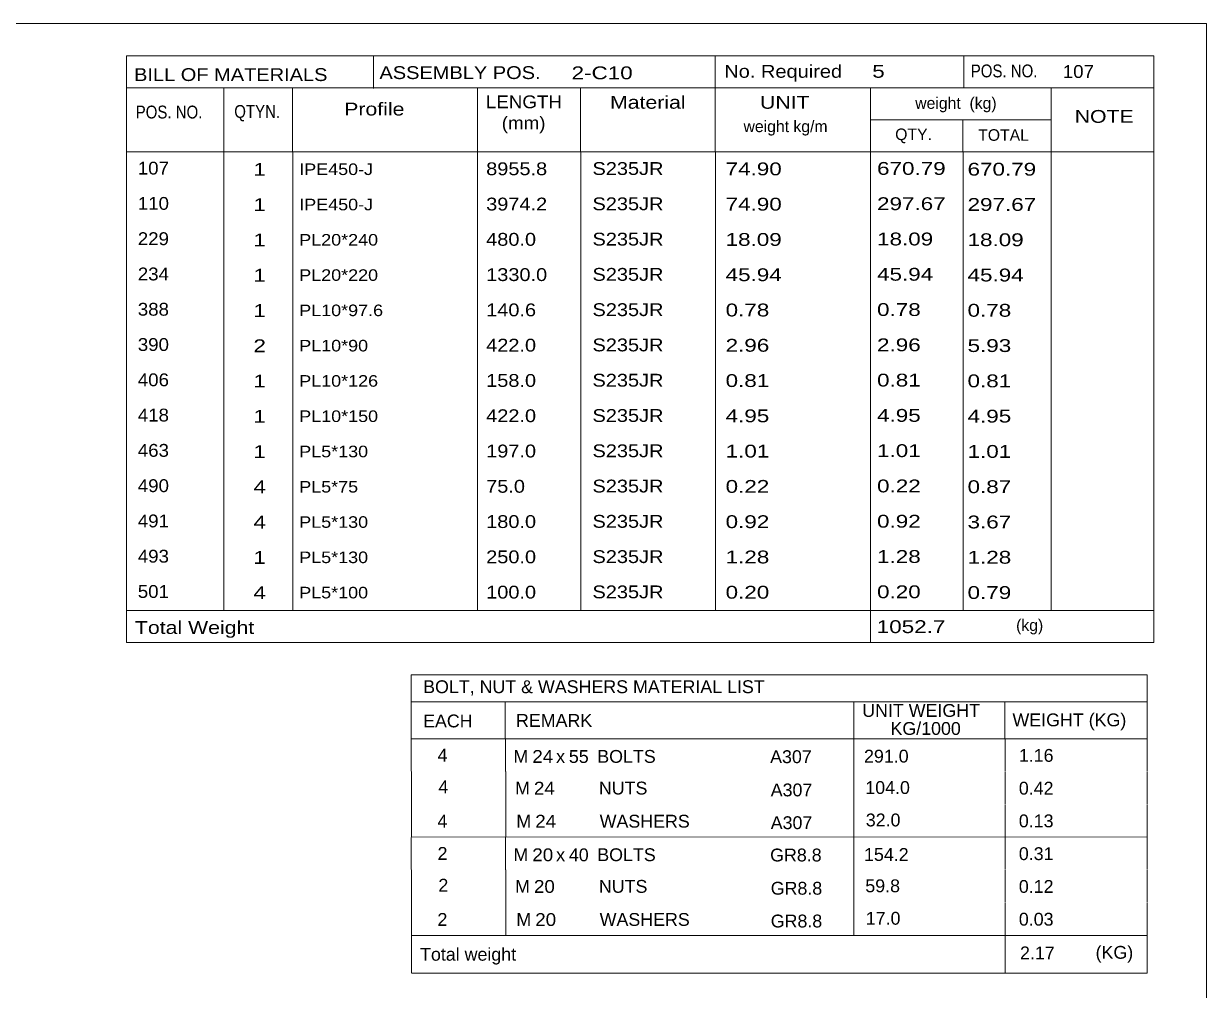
# Model space of a CAD drawing. Header units: millimetres. Extents: x 2 to 579, y 1 to 825.
# Drawn here: x 376.3 to 579, y 659.2 to 825 of the extents above; entities that cross this region are included whole.
import ezdxf

# ---------------------------------------------------------------- set-up
doc = ezdxf.new("R2010")
doc.units = ezdxf.units.MM
doc.linetypes.add('XKITLINE00', pattern=[0])
doc.layers.add('DrawingSheet', color=5, linetype='Continuous', lineweight=0)
doc.layers.add('OtherObjectType', color=7, linetype='Continuous', lineweight=0)
doc.styles.add('ARIAL_NARROW', font='ARIALN.TTF')

# ---------------------------------------------------------------- blocks, each defined once
blk = doc.blocks.new('*A120')
at = {"layer": 'DrawingSheet', "color": 5, "linetype": 'XKITLINE00', "lineweight": 0}
for p, q in [((579, 825), (5, 825)), ((579, 5), (579, 825))]:
    blk.add_line(p, q, dxfattribs=at)
blk = doc.blocks.new('*A121')
at = {"layer": 'OtherObjectType', "color": 7, "linetype": 'XKITLINE00', "lineweight": 0}
for p, q in [((442.76, 713.35), (442.75, 702.35)), ((442.76, 713.35), (568.88, 713.35)), ((568.88, 713.35), (568.88, 702.35)), ((442.75, 708.7), (568.88, 708.7)), ((458.87, 708.71), (458.87, 702.35)), ((518.57, 708.71), (518.57, 702.35)), ((544.47, 708.69), (544.47, 702.35)), ((442.76, 702.32), (442.76, 696.82)), ((442.77, 702.35), (568.88, 702.35)), ((458.92, 702.35), (458.92, 696.73)), ((518.57, 702.35), (518.57, 696.73)), ((544.5, 702.35), (544.5, 696.85)), ((568.88, 702.35), (568.88, 696.85)), ((442.79, 696.73), (442.79, 691.12)), ((458.95, 696.73), (458.95, 691.11)), ((518.57, 696.73), (518.57, 691.11)), ((544.5, 696.73), (544.5, 691.23)), ((568.88, 696.73), (568.88, 691.23)), ((458.95, 691.11), (458.95, 685.49)), ((518.57, 691.11), (518.57, 685.49)), ((544.5, 691.11), (544.5, 685.5)), ((568.88, 691.11), (568.88, 685.5)), ((442.79, 691.1), (442.79, 685.53)), ((568.88, 685.5), (442.75, 685.53)), ((442.76, 685.46), (442.76, 679.96)), ((458.92, 685.49), (458.92, 679.87)), ((518.57, 685.49), (518.57, 679.87)), ((544.5, 685.49), (544.5, 679.99)), ((568.88, 685.49), (568.88, 679.99)), ((442.79, 679.87), (442.79, 674.26)), ((458.95, 679.87), (458.95, 674.26)), ((518.57, 679.87), (518.57, 674.26)), ((544.5, 679.87), (544.5, 674.37)), ((568.88, 679.87), (568.88, 674.37)), ((442.79, 674.24), (442.79, 668.67)), ((458.95, 674.25), (458.95, 668.64)), ((518.57, 674.26), (518.57, 668.64)), ((544.5, 674.25), (544.5, 668.65)), ((568.88, 674.25), (568.88, 668.64)), ((568.88, 668.64), (442.75, 668.67)), ((442.78, 668.64), (442.78, 662.23)), ((442.85, 668.63), (568.87, 668.64)), ((544.5, 668.6), (544.5, 662.19)), ((568.87, 668.61), (568.87, 662.19)), ((442.77, 662.19), (568.87, 662.19))]:
    blk.add_line(p, q, dxfattribs=at)
at = {"layer": 'OtherObjectType', "color": 7, "style": 'ARIAL_NARROW'}
for s, width, p in [('BOLT, NUT & WASHERS MATERIAL LIST', 1.211571, (444.79, 710.19)), ('UNIT WEIGHT', 1.211571, (520.03, 706.12)), ('EACH', 1.211571, (444.78, 704.32)), ('REMARK', 1.211571, (460.7, 704.41)), (' KG/1000', 1.211571, (524.02, 703.03)), ('WEIGHT (KG)', 1.211571, (545.78, 704.5)), ('4', 1.211571, (447.26, 698.45)), ('M', 1.211571, (460.26, 698.25)), ('24', 1.275, (463.5, 698.23)), ('x', 1.211571, (467.58, 698.23)), ('55', 1.211571, (469.76, 698.22)), ('BOLTS', 1.211571, (474.63, 698.24)), ('A307', 1.211571, (504.25, 698.19)), ('291.0', 1.211571, (520.34, 698.28)), ('1.16', 1.211571, (546.87, 698.41)), ('4', 1.211571, (447.4, 693.01)), ('M', 1.211571, (460.54, 692.81)), ('24', 1.275, (463.78, 692.79)), ('NUTS', 1.211571, (474.91, 692.81)), ('A307', 1.211571, (504.35, 692.49)), ('104.0', 1.211571, (520.56, 692.9)), ('0.42', 1.211571, (546.87, 692.79)), ('4', 1.211571, (447.24, 687.14)), ('M', 1.211571, (460.76, 687.14)), ('24', 1.275, (464, 687.12)), ('WASHERS', 1.211571, (475.04, 687.13)), ('A307', 1.211571, (504.35, 686.87)), ('32.0', 1.211571, (520.64, 687.34)), ('0.13', 1.211571, (546.87, 687.18)), ('2', 1.211571, (447.26, 681.6)), ('M', 1.211571, (460.26, 681.39)), ('20', 1.275, (463.5, 681.37)), ('x', 1.211571, (467.58, 681.37)), ('40', 1.211571, (469.76, 681.36)), ('BOLTS', 1.211571, (474.63, 681.38)), ('GR8.8', 1.211571, (504.25, 681.33)), ('154.2', 1.211571, (520.34, 681.42)), ('0.31', 1.211571, (546.87, 681.56)), ('2', 1.211571, (447.4, 676.15)), ('M', 1.211571, (460.54, 675.96)), ('20', 1.275, (463.78, 675.94)), ('NUTS', 1.211571, (474.91, 675.95)), ('GR8.8', 1.211571, (504.35, 675.63)), ('59.8', 1.211571, (520.56, 676.05)), ('0.12', 1.211571, (546.87, 675.94)), ('2', 1.211571, (447.24, 670.28)), ('M', 1.211571, (460.76, 670.28)), ('20', 1.275, (464, 670.26)), ('WASHERS', 1.211571, (475.04, 670.28)), ('GR8.8', 1.211571, (504.35, 670.01)), ('17.0', 1.211571, (520.64, 670.48)), ('0.03', 1.211571, (546.87, 670.32)), ('(KG)', 1.211571, (560.02, 664.64)), ('Total weight', 1.211571, (444.26, 664.31)), ('2.17', 1.211571, (547.07, 664.54))]:
    blk.add_text(s, height=2.2, dxfattribs=dict(at, width=width)).set_placement(p)
blk = doc.blocks.new('*A126')
at = {"layer": 'OtherObjectType', "color": 7, "linetype": 'XKITLINE00', "lineweight": 0}
for p, q in [((393.98, 819.5), (569.98, 819.5)), ((393.98, 819.5), (393.98, 808.5)), ((436.26, 819.42), (436.26, 813.87)), ((494.85, 814), (494.85, 819.5)), ((537.43, 813.96), (537.43, 819.42)), ((569.98, 814), (569.98, 819.5)), ((393.98, 814), (569.98, 814)), ((410.64, 814), (410.64, 803)), ((422.4, 813.98), (422.4, 803.03)), ((454.12, 813.99), (454.13, 803)), ((471.78, 813.98), (471.78, 803)), ((494.85, 813.98), (494.85, 803)), ((521.43, 814), (521.43, 803)), ((552.42, 814), (552.42, 803)), ((569.98, 814), (569.98, 808.5)), ((393.98, 808.5), (393.98, 803)), ((521.45, 808.52), (552.45, 808.52)), ((537.28, 808.52), (537.28, 803)), ((569.98, 808.5), (569.98, 803)), ((393.98, 803), (569.98, 803)), ((393.98, 803), (393.98, 796.95)), ((410.63, 803), (410.63, 796.95)), ((422.44, 802.99), (422.44, 796.95)), ((454.12, 803), (454.11, 796.95)), ((471.79, 803), (471.79, 796.95)), ((494.87, 803), (494.87, 796.95)), ((521.44, 803), (521.44, 796.95)), ((537.33, 802.95), (537.33, 796.95)), ((552.43, 803), (552.43, 796.95)), ((569.98, 803), (569.98, 796.95)), ((393.98, 796.95), (393.98, 790.9)), ((410.63, 796.95), (410.63, 790.9)), ((422.44, 796.94), (422.44, 790.9)), ((454.12, 796.95), (454.11, 790.9)), ((471.79, 796.95), (471.79, 790.9)), ((494.87, 796.95), (494.87, 790.9)), ((521.44, 796.95), (521.44, 790.9)), ((537.33, 796.9), (537.33, 790.9)), ((552.43, 796.95), (552.43, 790.9)), ((569.98, 796.95), (569.98, 790.9)), ((393.98, 790.9), (393.98, 784.85)), ((410.63, 790.9), (410.63, 784.85)), ((422.44, 790.89), (422.44, 784.85)), ((454.12, 790.9), (454.11, 784.85)), ((471.79, 790.9), (471.79, 784.85)), ((494.87, 790.9), (494.87, 784.85)), ((521.44, 790.9), (521.44, 784.85)), ((537.33, 790.85), (537.33, 784.85)), ((552.43, 790.9), (552.43, 784.85)), ((569.98, 790.9), (569.98, 784.85)), ((393.98, 784.85), (393.98, 778.8)), ((410.63, 784.85), (410.63, 778.8)), ((422.44, 784.84), (422.44, 778.8)), ((454.12, 784.85), (454.11, 778.8)), ((471.79, 784.85), (471.79, 778.8)), ((494.87, 784.85), (494.87, 778.8)), ((521.44, 784.85), (521.44, 778.8)), ((537.33, 784.8), (537.33, 778.8)), ((552.43, 784.85), (552.43, 778.8)), ((569.98, 784.85), (569.98, 778.8)), ((393.98, 778.8), (393.98, 772.75)), ((410.63, 778.8), (410.63, 772.75)), ((422.44, 778.79), (422.44, 772.75)), ((454.12, 778.8), (454.11, 772.75)), ((471.79, 778.8), (471.79, 772.75)), ((494.87, 778.8), (494.87, 772.75)), ((521.44, 778.8), (521.44, 772.75)), ((537.33, 778.75), (537.33, 772.75)), ((552.43, 778.8), (552.43, 772.75)), ((569.98, 778.8), (569.98, 772.75)), ((393.98, 772.75), (393.98, 766.7)), ((410.63, 772.75), (410.63, 766.7)), ((422.44, 772.74), (422.44, 766.7)), ((454.12, 772.75), (454.11, 766.7)), ((471.79, 772.75), (471.79, 766.7)), ((494.87, 772.75), (494.87, 766.7)), ((521.44, 772.75), (521.44, 766.7)), ((537.33, 772.7), (537.33, 766.7)), ((552.43, 772.75), (552.43, 766.7)), ((569.98, 772.75), (569.98, 766.7)), ((393.98, 766.7), (393.98, 760.65)), ((410.63, 766.7), (410.63, 760.65)), ((422.44, 766.69), (422.44, 760.65)), ((454.12, 766.7), (454.11, 760.65)), ((471.79, 766.7), (471.79, 760.65)), ((494.87, 766.7), (494.87, 760.65)), ((521.44, 766.7), (521.44, 760.65)), ((537.33, 766.65), (537.33, 760.65)), ((552.43, 766.7), (552.43, 760.65)), ((569.98, 766.7), (569.98, 760.65)), ((393.98, 760.65), (393.98, 754.6)), ((410.63, 760.65), (410.63, 754.6)), ((422.44, 760.64), (422.44, 754.6)), ((454.12, 760.65), (454.11, 754.6)), ((471.79, 760.65), (471.79, 754.6)), ((494.87, 760.65), (494.87, 754.6)), ((521.44, 760.65), (521.44, 754.6)), ((537.33, 760.6), (537.33, 754.6)), ((552.43, 760.65), (552.43, 754.6)), ((569.98, 760.65), (569.98, 754.6)), ((393.98, 754.6), (393.98, 748.55)), ((410.63, 754.6), (410.63, 748.55)), ((422.44, 754.59), (422.44, 748.55)), ((454.12, 754.6), (454.11, 748.55)), ((471.79, 754.6), (471.79, 748.55)), ((494.87, 754.6), (494.87, 748.55)), ((521.44, 754.6), (521.44, 748.55)), ((537.33, 754.55), (537.33, 748.55)), ((552.43, 754.6), (552.43, 748.55)), ((569.98, 754.6), (569.98, 748.55)), ((393.98, 748.55), (393.98, 742.5)), ((410.63, 748.55), (410.63, 742.5)), ((422.44, 748.54), (422.44, 742.5)), ((454.12, 748.55), (454.11, 742.5)), ((471.79, 748.55), (471.79, 742.5)), ((494.87, 748.55), (494.87, 742.5)), ((521.44, 748.55), (521.44, 742.5)), ((537.33, 748.5), (537.33, 742.5)), ((552.43, 748.55), (552.43, 742.5)), ((569.98, 748.55), (569.98, 742.5)), ((393.98, 742.5), (393.98, 736.45)), ((410.63, 742.5), (410.63, 736.45)), ((422.44, 742.49), (422.44, 736.45)), ((454.12, 742.5), (454.11, 736.45)), ((471.79, 742.5), (471.79, 736.45)), ((494.87, 742.5), (494.87, 736.45)), ((521.44, 742.5), (521.44, 736.45)), ((537.33, 742.45), (537.33, 736.45)), ((552.43, 742.5), (552.43, 736.45)), ((569.98, 742.5), (569.98, 736.45)), ((393.98, 736.45), (393.98, 730.4)), ((410.63, 736.45), (410.63, 730.4)), ((422.44, 736.44), (422.44, 730.4)), ((454.12, 736.45), (454.11, 730.4)), ((471.79, 736.45), (471.79, 730.4)), ((494.87, 736.45), (494.87, 730.4)), ((521.44, 736.45), (521.44, 730.4)), ((537.33, 736.4), (537.33, 730.4)), ((552.43, 736.45), (552.43, 730.4)), ((569.98, 736.45), (569.98, 730.4)), ((393.98, 730.4), (393.98, 724.35)), ((410.63, 730.4), (410.63, 724.35)), ((422.44, 730.39), (422.44, 724.35)), ((454.12, 730.4), (454.11, 724.35)), ((471.79, 730.4), (471.79, 724.35)), ((494.87, 730.4), (494.87, 724.35)), ((521.44, 730.4), (521.44, 724.35)), ((537.33, 730.35), (537.33, 724.35)), ((552.43, 730.4), (552.43, 724.35)), ((569.98, 730.4), (569.98, 724.35)), ((393.98, 724.35), (569.98, 724.35)), ((393.98, 724.35), (393.98, 718.85)), ((521.44, 724.35), (521.44, 718.85)), ((569.98, 724.35), (569.98, 718.85)), ((393.98, 718.85), (569.98, 718.85))]:
    blk.add_line(p, q, dxfattribs=at)
at = {"layer": 'OtherObjectType', "color": 7, "style": 'ARIAL_NARROW'}
for s, height, width, p in [('BILL OF MATERIALS', 2.2, 1.36, (395.25, 815.16)), ('ASSEMBLY POS.', 2.2, 1.36, (437.3, 815.5)), ('2-C10', 2.2, 1.525501, (470.23, 815.46)), ('No. Required', 2.2, 1.36, (496.39, 815.72)), ('5', 2.2, 1.525501, (521.75, 815.72)), ('POS. NO.', 2.2, 1.02, (538.63, 815.79)), ('107', 2.2, 1.270501, (554.4, 815.69)), ('LENGTH', 2.2, 1.275, (455.54, 810.49)), ('Material', 2.2, 1.445, (476.81, 810.41)), ('POS. NO.', 2.2, 1.02, (395.53, 808.74)), ('QTYN.', 2.2, 1.02, (412.42, 808.84)), ('Profile', 2.2, 1.445, (431.26, 809.25)), ('UNIT', 2.2, 1.445, (502.52, 810.4)), ('weight  (kg)', 1.98, 1.19, (529.11, 810.39)), ('(mm)', 2.2, 1.275, (458.26, 806.86)), ('NOTE', 2.2, 1.445, (556.44, 807.99)), ('weight kg/m', 1.98, 1.19, (499.69, 806.4)), ('QTY.', 1.98, 1.19, (525.68, 805.03)), ('TOTAL', 1.98, 1.19, (539.9, 804.91)), ('107', 2.2, 1.270501, (395.89, 799.12)), ('1', 2.2, 1.525501, (415.71, 798.91)), ('IPE450-J', 1.98, 1.355501, (423.56, 799.04)), ('8955.8', 2.2, 1.355501, (455.59, 799.01)), ('S235JR', 2.2, 1.355501, (473.81, 799.05)), ('74.90', 2.2, 1.525501, (496.62, 798.99)), ('670.79', 2.2, 1.525501, (522.57, 799.07)), ('670.79', 2.2, 1.525501, (538.08, 798.94)), ('110', 2.2, 1.270501, (395.89, 793.07)), ('1', 2.2, 1.525501, (415.71, 792.86)), ('IPE450-J', 1.98, 1.355501, (423.56, 792.99)), ('3974.2', 2.2, 1.355501, (455.59, 792.96)), ('S235JR', 2.2, 1.355501, (473.81, 793)), ('74.90', 2.2, 1.525501, (496.62, 792.94)), ('297.67', 2.2, 1.525501, (522.57, 793.02)), ('297.67', 2.2, 1.525501, (538.08, 792.89)), ('229', 2.2, 1.270501, (395.89, 787.02)), ('1', 2.2, 1.525501, (415.71, 786.81)), ('PL20*240', 1.98, 1.355501, (423.56, 786.94)), ('480.0', 2.2, 1.355501, (455.59, 786.91)), ('S235JR', 2.2, 1.355501, (473.81, 786.95)), ('18.09', 2.2, 1.525501, (496.62, 786.89)), ('18.09', 2.2, 1.525501, (522.57, 786.97)), ('18.09', 2.2, 1.525501, (538.08, 786.84)), ('234', 2.2, 1.270501, (395.89, 780.97)), ('1', 2.2, 1.525501, (415.71, 780.76)), ('PL20*220', 1.98, 1.355501, (423.56, 780.89)), ('1330.0', 2.2, 1.355501, (455.59, 780.86)), ('S235JR', 2.2, 1.355501, (473.81, 780.9)), ('45.94', 2.2, 1.525501, (496.62, 780.84)), ('45.94', 2.2, 1.525501, (522.57, 780.92)), ('45.94', 2.2, 1.525501, (538.08, 780.79)), ('388', 2.2, 1.270501, (395.89, 774.92)), ('1', 2.2, 1.525501, (415.71, 774.71)), ('PL10*97.6', 1.98, 1.355501, (423.56, 774.84)), ('140.6', 2.2, 1.355501, (455.59, 774.81)), ('S235JR', 2.2, 1.355501, (473.81, 774.85)), ('0.78', 2.2, 1.525501, (496.62, 774.79)), ('0.78', 2.2, 1.525501, (522.57, 774.87)), ('0.78', 2.2, 1.525501, (538.08, 774.74)), ('390', 2.2, 1.270501, (395.89, 768.87)), ('2', 2.2, 1.525501, (415.71, 768.66)), ('PL10*90', 1.98, 1.355501, (423.56, 768.79)), ('422.0', 2.2, 1.355501, (455.59, 768.76)), ('S235JR', 2.2, 1.355501, (473.81, 768.8)), ('2.96', 2.2, 1.525501, (496.62, 768.74)), ('2.96', 2.2, 1.525501, (522.57, 768.82)), ('5.93', 2.2, 1.525501, (538.08, 768.69)), ('406', 2.2, 1.270501, (395.89, 762.82)), ('1', 2.2, 1.525501, (415.71, 762.61)), ('PL10*126', 1.98, 1.355501, (423.56, 762.74)), ('158.0', 2.2, 1.355501, (455.59, 762.71)), ('S235JR', 2.2, 1.355501, (473.81, 762.75)), ('0.81', 2.2, 1.525501, (496.62, 762.69)), ('0.81', 2.2, 1.525501, (522.57, 762.77)), ('0.81', 2.2, 1.525501, (538.08, 762.64)), ('418', 2.2, 1.270501, (395.89, 756.77)), ('1', 2.2, 1.525501, (415.71, 756.56)), ('PL10*150', 1.98, 1.355501, (423.56, 756.69)), ('422.0', 2.2, 1.355501, (455.59, 756.66)), ('S235JR', 2.2, 1.355501, (473.81, 756.7)), ('4.95', 2.2, 1.525501, (496.62, 756.64)), ('4.95', 2.2, 1.525501, (522.57, 756.72)), ('4.95', 2.2, 1.525501, (538.08, 756.59)), ('463', 2.2, 1.270501, (395.89, 750.72)), ('1', 2.2, 1.525501, (415.71, 750.51)), ('PL5*130', 1.98, 1.355501, (423.56, 750.64)), ('197.0', 2.2, 1.355501, (455.59, 750.61)), ('S235JR', 2.2, 1.355501, (473.81, 750.65)), ('1.01', 2.2, 1.525501, (496.62, 750.59)), ('1.01', 2.2, 1.525501, (522.57, 750.67)), ('1.01', 2.2, 1.525501, (538.08, 750.54)), ('490', 2.2, 1.270501, (395.89, 744.67)), ('4', 2.2, 1.525501, (415.71, 744.46)), ('PL5*75', 1.98, 1.355501, (423.56, 744.59)), ('75.0', 2.2, 1.355501, (455.59, 744.56)), ('S235JR', 2.2, 1.355501, (473.81, 744.6)), ('0.22', 2.2, 1.525501, (496.62, 744.54)), ('0.22', 2.2, 1.525501, (522.57, 744.62)), ('0.87', 2.2, 1.525501, (538.08, 744.49)), ('491', 2.2, 1.270501, (395.89, 738.62)), ('4', 2.2, 1.525501, (415.71, 738.41)), ('PL5*130', 1.98, 1.355501, (423.56, 738.54)), ('180.0', 2.2, 1.355501, (455.59, 738.51)), ('S235JR', 2.2, 1.355501, (473.81, 738.55)), ('0.92', 2.2, 1.525501, (496.62, 738.49)), ('0.92', 2.2, 1.525501, (522.57, 738.57)), ('3.67', 2.2, 1.525501, (538.08, 738.44)), ('493', 2.2, 1.270501, (395.89, 732.57)), ('1', 2.2, 1.525501, (415.71, 732.36)), ('PL5*130', 1.98, 1.355501, (423.56, 732.49)), ('250.0', 2.2, 1.355501, (455.59, 732.46)), ('S235JR', 2.2, 1.355501, (473.81, 732.5)), ('1.28', 2.2, 1.525501, (496.62, 732.44)), ('1.28', 2.2, 1.525501, (522.57, 732.52)), ('1.28', 2.2, 1.525501, (538.08, 732.39)), ('501', 2.2, 1.270501, (395.89, 726.52)), ('4', 2.2, 1.525501, (415.71, 726.31)), ('PL5*100', 1.98, 1.355501, (423.56, 726.44)), ('100.0', 2.2, 1.355501, (455.59, 726.41)), ('S235JR', 2.2, 1.355501, (473.81, 726.45)), ('0.20', 2.2, 1.525501, (496.62, 726.39)), ('0.20', 2.2, 1.525501, (522.57, 726.47)), ('0.79', 2.2, 1.525501, (538.08, 726.34)), ('Total Weight', 2.2, 1.445, (395.4, 720.34)), ('1052.7', 2.2, 1.525501, (522.52, 720.49)), ('(kg)', 1.98, 1.19, (546.4, 720.86))]:
    blk.add_text(s, height=height, dxfattribs=dict(at, width=width)).set_placement(p)

msp = doc.modelspace()

# ---------------------------------------------------------------- block references
at = {"lineweight": 0}
for name in ['*A120', '*A126', '*A121']:
    msp.add_blockref(name, (0, 0), dxfattribs=at)

doc.saveas('drawing.dxf')
